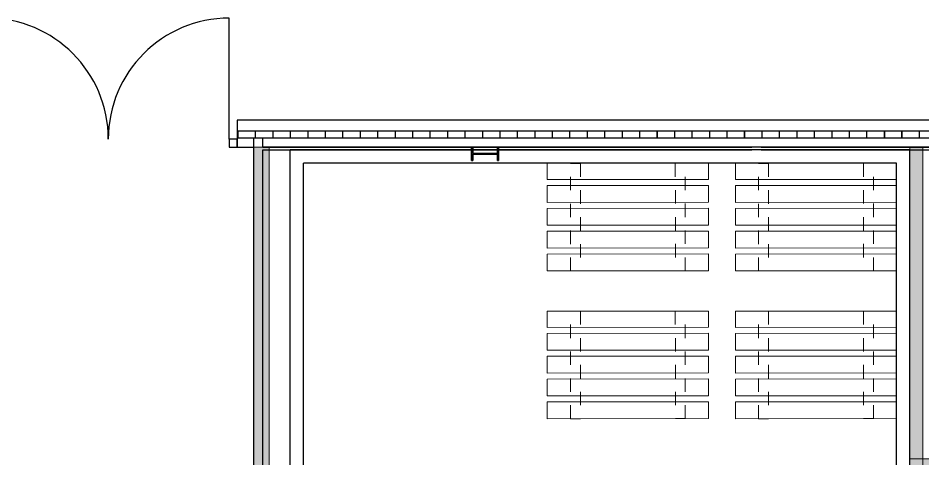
# Model space of a CAD drawing. Header units: millimetres. Extents: x 15590 to 15992, y 1055 to 1132.
# Drawn here: x 15856.93 to 15863.66, y 1113.03 to 1116.31 of the extents above; entities that cross this region are included whole.
import ezdxf

# ---------------------------------------------------------------- set-up
doc = ezdxf.new("R2010")
doc.units = ezdxf.units.MM
doc.header["$MEASUREMENT"] = 0
doc.linetypes.add('CACHE2', pattern=[0.1875, 0.125, -0.0625])
doc.linetypes.add('Court', pattern=[0.25, 0.05, -0.075, 0.05, -0.075])
doc.layers.get('0').update_dxf_attribs({"lineweight": 9})
doc.layers.add('DM cloison', color=7, linetype='Continuous', lineweight=9)
for name, color, linetype in [('Mobilier', 252, 'Continuous'), ('murs exterieurs.P', 7, 'Continuous'), ('murs interieurs.P', 7, 'Continuous'), ('structure', 7, 'Continuous'), ('surgeles', 4, 'Continuous')]:
    doc.layers.add(name, color=color, linetype=linetype)
pattern_1 = [(90, (15832.56519, 1074.85421), (-0.13, 8e-18), []), (180, (15832.56519, 1074.85421), (-8e-18, -0.13), [])]

# ---------------------------------------------------------------- blocks, each defined once
blk = doc.blocks.new('*U14')
at = {"layer": 'DM cloison'}
blk.add_hatch(color=3, dxfattribs=at).paths.add_polyline_path([(116, 1000), (0, 1000), (0, -7299.8), (116, -7299.8)])
blk.add_lwpolyline([(0, 1000), (0, -7299.8), (116, -7299.8), (116, 1000)], close=True, dxfattribs=at)
blk = doc.blocks.new('*U23')
at = {"layer": 'DM cloison'}
blk.add_hatch(color=2, dxfattribs=at).paths.add_polyline_path([(0, 96), (0, 0), (2526, 0), (2526, 96)])
blk.add_lwpolyline([(0, 0), (2526, 0), (2526, 96), (0, 96)], close=True, dxfattribs=at)
blk = doc.blocks.new('*U39')
at = {"layer": 'DM cloison'}
blk.add_hatch(color=2, dxfattribs=at).paths.add_polyline_path([(96, 5864.3), (0, 5864.3), (0, 0), (96, 0)])
blk.add_lwpolyline([(0, 5864.3), (0, 0), (96, 0), (96, 5864.3)], close=True, dxfattribs=at)
blk = doc.blocks.new('*U329')
at = {"layer": 'DM cloison'}
blk.add_hatch(color=2, dxfattribs=at).paths.add_polyline_path([(96, 1389.5), (0, 1389.5), (0, -930), (96, -930)])
blk.add_lwpolyline([(0, 1389.5), (0, -930), (96, -930), (96, 1389.5)], close=True, dxfattribs=at)
blk = doc.blocks.new('A$C29413FD8')
at = {"layer": 'Mobilier', "color": 34, "linetype": 'Continuous', "lineweight": 9}
for p, q in [((0.125, 1.2), (0, 1.2)), ((0, 1.2), (0, 0)), ((0.125, 1.2), (0.125, 0)), ((0.295, 1.2), (0.17, 1.2)), ((0.17, 1.2), (0.17, 0)), ((0.295, 1.2), (0.295, 0)), ((0.465, 1.2), (0.34, 1.2)), ((0.34, 1.2), (0.34, 0)), ((0.465, 1.2), (0.465, 0)), ((0.635, 1.2), (0.51, 1.2)), ((0.51, 1.2), (0.51, 0)), ((0.635, 1.2), (0.635, 0)), ((0.8, 1.2), (0.68, 1.2)), ((0.68, 1.2), (0.68, 0)), ((0.8, 0), (0.8, 1.2)), ((0, 0), (0.125, 0)), ((0.17, 0), (0.295, 0)), ((0.34, 0), (0.465, 0)), ((0.51, 0), (0.635, 0)), ((0.68, 0), (0.8, 0))]:
    blk.add_line(p, q, dxfattribs=at)
at = {"layer": 'Mobilier', "color": 34, "linetype": 'CACHE2', "lineweight": 9, "ltscale": 0.8}
for points in [[(0, 1.0272), (0.8, 1.0272), (0.8, 0.9533), (0, 0.9533)], [(0, 0.1728), (0.8, 0.1728), (0.8, 0.2467), (0, 0.2467)]]:
    blk.add_lwpolyline(points, close=True, dxfattribs=at)

msp = doc.modelspace()

# ---------------------------------------------------------------- hatches: boundary and pattern name
at = {"layer": 'murs exterieurs.P', "linetype": 'Continuous', "ltscale": 1000}
h = msp.add_hatch(dxfattribs=at)
h.set_pattern_fill('ISOLANT_POLYSTYRENE_0005', color=256, scale=0.1, angle=90, style=0, pattern_type=2)
h.set_pattern_definition(pattern_1)
h.paths.add_polyline_path([(15860.6306, 1115.4734), (15858.5588, 1115.4734), (15858.5588, 1115.4234), (15860.6306, 1115.4234)], flags=0)
h = msp.add_hatch(dxfattribs=at)
h.set_pattern_fill('ISOLANT_POLYSTYRENE_0005', color=256, scale=0.1, angle=90, style=0, pattern_type=2)
h.set_pattern_definition([(90, (15834.5147, 1074.85421), (-0.13, 8e-18), []), (180, (15834.5147, 1074.85421), (-8e-18, -0.13), [])])
h.paths.add_polyline_path([(15862.5801, 1115.4734), (15860.5083, 1115.4734), (15860.5083, 1115.4234), (15862.5801, 1115.4234)], flags=0)
h = msp.add_hatch(dxfattribs=at)
h.set_pattern_fill('ISOLANT_POLYSTYRENE_0005', color=256, scale=0.1, angle=90, style=0, pattern_type=2)
h.set_pattern_definition(pattern_1)
h.paths.add_polyline_path([(15863.627, 1115.4734), (15861.6306, 1115.4734), (15861.6306, 1115.4234), (15863.627, 1115.4234)], flags=0)
h = msp.add_hatch(dxfattribs=at)
h.set_pattern_fill('ISOLANT_POLYSTYRENE_0005', color=256, scale=0.1, angle=90, style=0, pattern_type=2)
h.set_pattern_definition([(90, (15837.37679, 1074.85421), (-0.13, 8e-18), []), (180, (15837.37679, 1074.85421), (-8e-18, -0.13), [])])
h.paths.add_polyline_path([(15865.4422, 1115.4734), (15863.3704, 1115.4734), (15863.3704, 1115.4234), (15865.4422, 1115.4234)], flags=0)

# ---------------------------------------------------------------- linework, layer by layer
for p, q in [((15858.4988, 1115.4134), (15858.4988, 1116.3134)), ((15858.5588, 1115.5534), (15858.5588, 1115.4734)), ((15861.6306, 1115.4734), (15858.5588, 1115.4734)), ((15858.5588, 1115.4734), (15858.5588, 1115.4234)), ((15858.6794, 1115.4234), (15858.6794, 1115.3534)), ((15858.7494, 1115.3534), (15858.7494, 1115.4234)), ((15864.627, 1115.4734), (15861.6306, 1115.4734)), ((15858.5588, 1115.4134), (15858.4988, 1115.4134)), ((15858.4988, 1115.4134), (15858.4988, 1115.3534)), ((15858.5588, 1115.3534), (15858.5588, 1115.4134)), ((15858.4988, 1115.3534), (15858.5588, 1115.3534)), ((15860.6306, 1115.3534), (15861.6306, 1115.3534)), ((15863.627, 1115.3534), (15864.627, 1115.3534))]:
    msp.add_line(p, q, dxfattribs=at)
at = {"layer": 'murs exterieurs.P', "color": 31, "linetype": 'Continuous', "lineweight": 25, "ltscale": 1000}
for p, q in [((15858.5588, 1115.4234), (15858.5588, 1115.3534)), ((15858.5588, 1115.4234), (15861.6306, 1115.4234)), ((15861.6306, 1115.4234), (15864.627, 1115.4234))]:
    msp.add_line(p, q, dxfattribs=at)
at = {"layer": 'murs exterieurs.P', "linetype": 'Continuous', "ltscale": 1000, "flags": 128}
for points in [[(15861.6306, 1115.5534), (15858.5588, 1115.5534)], [(15863.627, 1115.5534), (15861.6306, 1115.5534)], [(15870.5029, 1115.5534), (15863.5772, 1115.5534)]]:
    msp.add_lwpolyline(points, dxfattribs=at)
at = {"layer": 'murs exterieurs.P', "color": 31, "linetype": 'Continuous', "lineweight": 25, "ltscale": 1000, "flags": 128}
for points in [[(15858.5588, 1115.3534), (15858.6794, 1115.3534)], [(15858.7494, 1115.3534), (15860.6306, 1115.3534)], [(15861.6306, 1115.3534), (15862.3872, 1115.3534)], [(15862.4572, 1115.3534), (15863.627, 1115.3534)]]:
    msp.add_lwpolyline(points, dxfattribs=at)
at = {"layer": 'murs exterieurs.P', "linetype": 'Continuous', "ltscale": 1000}
for centre, start, end in [((15856.6988, 1115.4134), 0, 90), ((15858.4988, 1115.4134), 90, 180)]:
    msp.add_arc(centre, 0.9, start, end, dxfattribs=at)
at = {"layer": 'murs interieurs.P', "linetype": 'Continuous', "ltscale": 1000, "flags": 128}
for points in [[(15858.6794, 1115.3534), (15858.6794, 1107.0536)], [(15858.7494, 1111.6471), (15858.7494, 1115.3334)]]:
    msp.add_lwpolyline(points, dxfattribs=at)
at = {"layer": 'murs interieurs.P', "linetype": 'Court', "ltscale": 1000, "flags": 128}
for points in [[(15862.4572, 1115.3534), (15858.7494, 1115.3534)], [(15858.7494, 1115.3334), (15862.3872, 1115.3334)], [(15866.8676, 1115.3534), (15862.4572, 1115.3534)], [(15862.4572, 1115.3334), (15866.7976, 1115.3334)]]:
    msp.add_lwpolyline(points, dxfattribs=at)
at = {"layer": 'structure', "color": 160, "linetype": 'Continuous', "lineweight": 35, "ltscale": 1000}
for p, q in [((15860.3116, 1115.3534), (15860.3031, 1115.3534)), ((15860.3031, 1115.3534), (15860.3031, 1115.2534)), ((15860.3116, 1115.3118), (15860.3116, 1115.3534)), ((15860.3116, 1115.2534), (15860.3116, 1115.295)), ((15860.489, 1115.3062), (15860.3172, 1115.3062)), ((15860.3172, 1115.3006), (15860.489, 1115.3006)), ((15860.5031, 1115.3534), (15860.4946, 1115.3534)), ((15860.4946, 1115.3534), (15860.4946, 1115.3118)), ((15860.4946, 1115.295), (15860.4946, 1115.2534)), ((15860.5031, 1115.2534), (15860.5031, 1115.3534)), ((15860.3031, 1115.2534), (15860.3116, 1115.2534)), ((15860.4946, 1115.2534), (15860.5031, 1115.2534))]:
    msp.add_line(p, q, dxfattribs=at)
for centre, start, end in [((15860.3172, 1115.3118), 180, 270), ((15860.3172, 1115.295), 90, 180), ((15860.489, 1115.3118), 270, 0), ((15860.489, 1115.295), 0, 90)]:
    msp.add_arc(centre, 0.0056, start, end, dxfattribs=at)
at = {"layer": 'surgeles', "color": 5}
for p, q in [((15858.9523, 1109.3747), (15858.9513, 1115.3338)), ((15863.5654, 1115.3334), (15858.9513, 1115.3334)), ((15863.5654, 1109.3688), (15863.5654, 1115.3334)), ((15863.4654, 1115.2334), (15859.0514, 1115.2334)), ((15859.0523, 1109.4742), (15859.0514, 1115.2334)), ((15863.4666, 1109.4688), (15863.4654, 1115.2334))]:
    msp.add_line(p, q, dxfattribs=at)

# ---------------------------------------------------------------- block references
at = {"rotation": 90.046047387986}
for p in [(15862.0661, 1114.4334), (15863.4661, 1114.4334), (15862.0661, 1113.3334), (15863.4661, 1113.3334)]:
    msp.add_blockref('A$C29413FD8', p, dxfattribs=at)
at = {"layer": 'DM cloison', "xscale": 0.001, "yscale": 0.001, "zscale": 0.001}
for name, p in [('*U14', (15858.6794, 1114.3534)), ('*U329', (15863.5654, 1113.9639)), ('*U39', (15863.5654, 1107.1696)), ('*U23', (15863.6614, 1112.9379))]:
    msp.add_blockref(name, p, dxfattribs=at)

doc.saveas('drawing.dxf')
